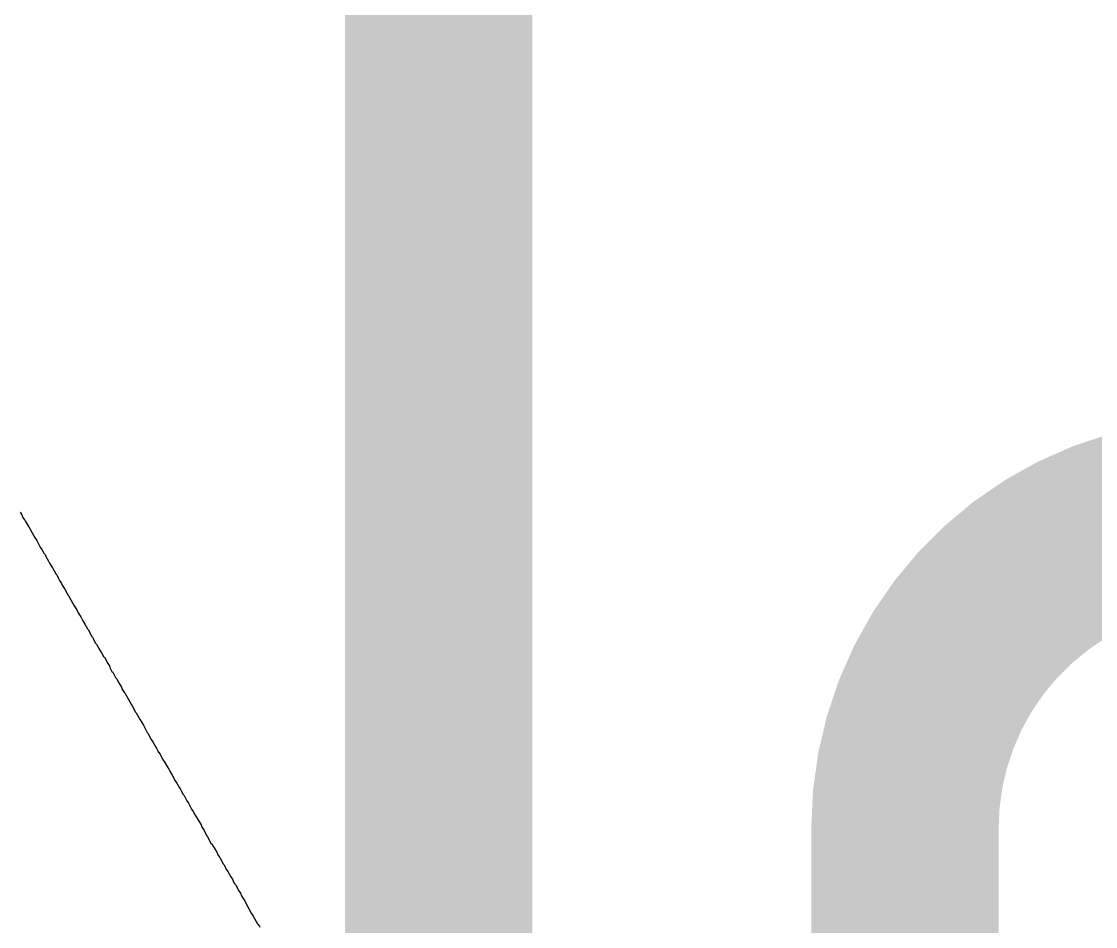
# Model space of a CAD drawing. Header units: inches. Extents: x -2 to 5376, y -4 to 5426.
# Drawn here: x 9.391 to 12.302, y 53.426 to 55.881 of the extents above; entities that cross this region are included whole.
import ezdxf

# ---------------------------------------------------------------- set-up
doc = ezdxf.new("R2010")
doc.units = ezdxf.units.IN
doc.layers.add('Top Layer', color=1, linetype='Continuous')
doc.layers.add('Top Overlay', color=2, linetype='Continuous')

msp = doc.modelspace()

# ---------------------------------------------------------------- linework, layer by layer
at = {"layer": 'Top Layer'}
for points in [[(10.5221, 2.6095, 0.508, 0.508, 0), (10.5221, 64.1911, 0.508, 0.508, 0)], [(11.7858, 53.6922, 0.508, 0.508, -0.414214), (12.6435, 54.5499, 0.508, 0.508, 0)], [(11.7858, 3.7668, 0.508, 0.508, 0), (11.7858, 53.6922, 0.508, 0.508, 0)]]:
    msp.add_lwpolyline(points, format="xyseb", dxfattribs=at)
msp.add_lwpolyline([(11.6588, 53.6922, 0.254, 0.254, 1), (11.9128, 53.6922, 0.254, 0.254, 1)], format="xyseb", close=True, dxfattribs=at)
msp.add_lwpolyline([(11.6588, 53.6922, 0.254, 0.254, 1), (11.9128, 53.6922, 0.254, 0.254, 1)], format="xyseb", close=True, dxfattribs=at)
at = {"layer": 'Top Overlay'}
for p, q in [((9.3873, 54.5495), (9.3918, 54.5428)), ((9.3918, 54.5428), (9.3946, 54.5355)), ((9.3946, 54.5355), (9.3991, 54.5287)), ((9.3991, 54.5287), (9.4008, 54.5271)), ((9.4008, 54.5271), (9.4019, 54.5248)), ((9.4019, 54.5248), (9.4087, 54.5124)), ((9.4087, 54.5124), (9.4109, 54.5102)), ((9.4109, 54.5102), (9.4199, 54.4933)), ((9.4199, 54.4933), (9.4267, 54.4809)), ((9.4267, 54.4809), (9.4323, 54.4731)), ((9.4323, 54.4731), (9.4357, 54.4652)), ((9.4357, 54.4652), (9.4413, 54.4551)), ((9.4413, 54.4551), (9.4458, 54.4483)), ((9.4458, 54.4483), (9.4514, 54.4382)), ((9.4514, 54.4382), (9.4548, 54.4348)), ((9.4548, 54.4348), (9.457, 54.4292)), ((9.457, 54.4292), (9.4638, 54.4169)), ((9.4638, 54.4169), (9.4672, 54.4112)), ((9.4672, 54.4112), (9.4728, 54.4011)), ((9.4728, 54.4011), (9.475, 54.3989)), ((9.475, 54.3989), (9.484, 54.382)), ((9.484, 54.382), (9.4863, 54.3797)), ((9.4863, 54.3797), (9.4908, 54.3696)), ((9.4908, 54.3696), (9.4942, 54.364)), ((9.4942, 54.364), (9.4998, 54.3561)), ((9.4998, 54.3561), (9.5009, 54.3516)), ((9.5009, 54.3516), (9.5082, 54.3409)), ((9.5082, 54.3409), (9.5161, 54.3252)), ((9.5161, 54.3252), (9.5189, 54.3224)), ((9.5189, 54.3224), (9.52, 54.3201)), ((9.52, 54.3201), (9.529, 54.3033)), ((9.529, 54.3033), (9.5335, 54.2954)), ((9.5335, 54.2954), (9.5408, 54.2847)), ((9.5408, 54.2847), (9.5436, 54.2785)), ((9.5436, 54.2785), (9.5448, 54.2763)), ((9.5448, 54.2763), (9.5521, 54.2656)), ((9.5521, 54.2656), (9.5571, 54.2549)), ((9.5571, 54.2549), (9.5627, 54.2459)), ((9.5627, 54.2459), (9.5695, 54.2336)), ((9.5695, 54.2336), (9.5729, 54.2302)), ((9.5729, 54.2302), (9.5751, 54.2246)), ((9.5751, 54.2246), (9.5819, 54.2122)), ((9.5819, 54.2122), (9.5841, 54.2099)), ((9.5841, 54.2099), (9.5864, 54.2043)), ((9.5864, 54.2043), (9.592, 54.1942)), ((9.592, 54.1942), (9.5942, 54.192)), ((9.5942, 54.192), (9.6032, 54.1751)), ((9.6032, 54.1751), (9.6077, 54.1683)), ((9.6077, 54.1683), (9.6134, 54.1582)), ((9.6134, 54.1582), (9.6156, 54.156)), ((9.6156, 54.156), (9.6246, 54.1391)), ((9.6246, 54.1391), (9.6291, 54.1324)), ((9.6291, 54.1324), (9.6302, 54.1279)), ((9.6302, 54.1279), (9.6358, 54.1177)), ((9.6358, 54.1177), (9.6381, 54.1155)), ((9.6381, 54.1155), (9.646, 54.1009)), ((9.646, 54.1009), (9.6493, 54.0975)), ((9.6493, 54.0975), (9.6527, 54.0896)), ((9.6527, 54.0896), (9.6572, 54.0818)), ((9.6572, 54.0818), (9.6617, 54.075)), ((9.6617, 54.075), (9.6628, 54.0705)), ((9.6628, 54.0705), (9.6701, 54.0598)), ((9.6701, 54.0598), (9.6718, 54.0581)), ((9.6718, 54.0581), (9.6797, 54.0435)), ((9.6797, 54.0435), (9.6887, 54.0267)), ((9.6887, 54.0267), (9.6909, 54.0244)), ((9.6909, 54.0244), (9.6921, 54.0222)), ((9.6921, 54.0222), (9.6999, 54.0075)), ((9.6999, 54.0075), (9.7022, 54.0053)), ((9.7022, 54.0053), (9.7123, 53.9862)), ((9.7123, 53.9862), (9.7168, 53.9794)), ((9.7168, 53.9794), (9.7213, 53.9716)), ((9.7213, 53.9716), (9.7314, 53.9524)), ((9.7314, 53.9524), (9.7337, 53.9502)), ((9.7337, 53.9502), (9.7427, 53.9333)), ((9.7427, 53.9333), (9.7472, 53.9266)), ((9.7472, 53.9266), (9.755, 53.912)), ((9.755, 53.912), (9.7573, 53.9097)), ((9.7573, 53.9097), (9.7607, 53.9018)), ((9.7607, 53.9018), (9.7618, 53.8996)), ((9.7618, 53.8996), (9.7668, 53.8934)), ((9.7668, 53.8934), (9.7736, 53.8799)), ((9.7736, 53.8799), (9.7792, 53.8709)), ((9.7792, 53.8709), (9.786, 53.8597)), ((9.786, 53.8597), (9.7905, 53.8529)), ((9.7905, 53.8529), (9.7927, 53.8473)), ((9.7927, 53.8473), (9.7995, 53.8361)), ((9.7995, 53.8361), (9.8079, 53.8209)), ((9.8079, 53.8209), (9.8124, 53.8141)), ((9.8124, 53.8141), (9.8191, 53.8018)), ((9.8191, 53.8018), (9.8214, 53.7995)), ((9.8214, 53.7995), (9.8236, 53.7939)), ((9.8236, 53.7939), (9.8293, 53.7838)), ((9.8293, 53.7838), (9.8315, 53.7815)), ((9.8315, 53.7815), (9.8326, 53.7793)), ((9.8326, 53.7793), (9.8394, 53.7669)), ((9.8394, 53.7669), (9.8439, 53.7602)), ((9.8439, 53.7602), (9.8461, 53.7545)), ((9.8461, 53.7545), (9.8517, 53.7444)), ((9.8517, 53.7444), (9.8562, 53.7377)), ((9.8562, 53.7377), (9.8619, 53.7275)), ((9.8619, 53.7275), (9.8664, 53.7208)), ((9.8664, 53.7208), (9.8731, 53.7084)), ((9.8731, 53.7084), (9.8776, 53.7017)), ((9.8776, 53.7017), (9.8787, 53.6972)), ((9.8787, 53.6972), (9.886, 53.6865)), ((9.886, 53.6865), (9.8928, 53.673)), ((9.8928, 53.673), (9.8956, 53.6691)), ((9.8956, 53.6691), (9.9046, 53.6522)), ((9.9046, 53.6522), (9.908, 53.6488)), ((9.908, 53.6488), (9.9091, 53.6466)), ((9.9091, 53.6466), (9.9158, 53.6342)), ((9.9158, 53.6342), (9.9203, 53.6275)), ((9.9203, 53.6275), (9.9231, 53.6202)), ((9.9231, 53.6202), (9.9276, 53.6134)), ((9.9276, 53.6134), (9.9293, 53.6117)), ((9.9293, 53.6117), (9.9327, 53.6039)), ((9.9327, 53.6039), (9.9372, 53.596)), ((9.9372, 53.596), (9.9406, 53.5926)), ((9.9406, 53.5926), (9.9439, 53.5847)), ((9.9439, 53.5847), (9.9451, 53.5825)), ((9.9451, 53.5825), (9.9507, 53.5746)), ((9.9507, 53.5746), (9.9586, 53.56)), ((9.9586, 53.56), (9.9642, 53.5521)), ((9.9642, 53.5521), (9.9659, 53.5459)), ((9.9659, 53.5459), (9.9687, 53.542)), ((9.9687, 53.542), (9.9709, 53.5398)), ((9.9709, 53.5398), (9.9721, 53.5375)), ((9.9721, 53.5375), (9.9799, 53.5229)), ((9.9799, 53.5229), (9.9844, 53.5161)), ((9.9844, 53.5161), (9.9872, 53.5088)), ((9.9872, 53.5088), (9.9917, 53.5021)), ((9.9917, 53.5021), (9.9934, 53.5004)), ((9.9934, 53.5004), (9.9945, 53.4982)), ((9.9945, 53.4982), (10.0047, 53.479)), ((10.0047, 53.479), (10.0137, 53.4622)), ((10.0137, 53.4622), (10.0182, 53.4554)), ((10.0182, 53.4554), (10.0238, 53.4453)), ((10.0238, 53.4453), (10.0305, 53.4329)), ((10.0305, 53.4329), (10.0328, 53.4307)), ((10.0328, 53.4307), (10.0339, 53.4284)), ((10.0339, 53.4284), (10.0362, 53.4262)), ((10.0362, 53.4262), (10.0373, 53.4239))]:
    msp.add_line(p, q, dxfattribs=at)

doc.saveas('drawing.dxf')
